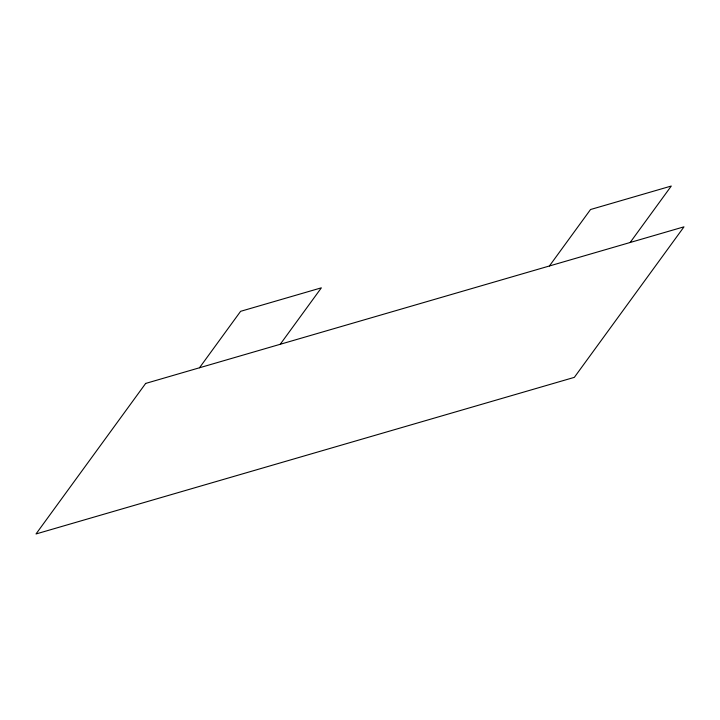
<?xml version="1.0" encoding="UTF-8"?>
<svg xmlns="http://www.w3.org/2000/svg" width="720" height="720" viewBox="0 0 720 720"><rect width="100%" height="100%" fill="white"/><g stroke="black" fill="none" stroke-linecap="round" stroke-linejoin="round"><path stroke-width="1.08" d="M199.494 367.767L240.615 311.319L321.372 287.82L280.242 344.277M549.414 265.977L590.535 209.52L671.292 186.03L630.162 242.487M145.665 383.427L36 533.97L574.335 377.361L684 226.827L145.665 383.427"/></g></svg>
